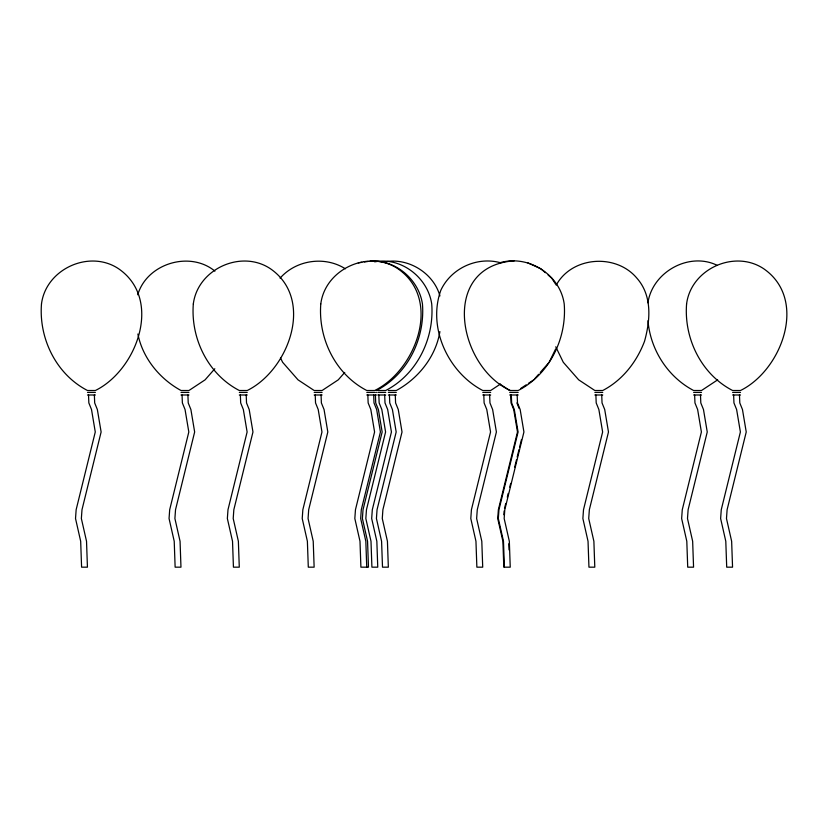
<?xml version="1.0" encoding="UTF-8"?>
<svg xmlns="http://www.w3.org/2000/svg" width="828" height="828" viewBox="0 0 828 828"><rect width="100%" height="100%" fill="white"/><g stroke="black" fill="none" stroke-linecap="round" stroke-linejoin="round"><path stroke-width="1.24" d="M503.848 514.757L504.117 510.979M439.896 331.593C435.828 356.64 418.368 378.489 396.312 390.505L388.394 390.505M504.511 508.475L505.753 503.455M507.295 497.183L508.216 493.426M509.758 487.154L510.69 483.397M514.695 467.095L516.548 459.571M517.158 457.066L519.011 449.542M519.632 447.027L521.485 439.513M137.748 294.789C146.835 263.521 189.85 250.439 214.918 271.139M647.941 302.81C652.371 272.019 689.041 251.515 717.183 265.333M555.619 349.012L549.171 362.281L540.249 372.445M556.188 285.194C571.858 256.307 616.053 253.202 636.877 278.167C652.412 295.658 650.342 320.301 644.536 341.271C636.711 361.939 622.552 380.166 602.753 390.505L594.846 390.505L578.689 379.845L563.288 362.281L555.764 346.797M214.814 368.75L205.085 379.845L188.939 390.505L181.022 390.505C159.659 378.882 142.644 358.058 137.883 334.015M344.738 372.445L338.248 379.845L322.102 390.505L314.185 390.505L298.028 379.845L282.627 362.281L280.485 357.862M534.577 378.913L538.635 374.297M280.071 278.167C296.155 259.857 324.783 255.738 345.369 268.8M500.371 384.109L490.673 390.505L482.765 390.505C448.165 372.424 427.3 327.65 440.858 290.204C451.156 268.117 477.477 256.111 500.899 262.859M520.843 388.373L526.225 384.813M528.378 383.395L533.77 379.845M717.679 379.845L701.523 390.505L693.616 390.505C667.73 376.875 650.415 349.758 647.972 320.715M358.296 262.859L361.846 262.352M364.206 262.01L367.756 261.503M370.116 261.162C395.246 259.33 418.709 279.222 422.446 303.959C425.178 338.548 407.707 374.349 376.44 390.505L375.798 390.505M374.67 261.845C401.156 256.721 427.89 277.659 431.719 303.959C434.462 338.548 416.981 374.349 385.713 390.505L377.806 390.505M384.078 262.01C407.593 257.011 433.541 272.785 439.927 295.938M499.481 262.859C527.985 254.237 560.111 274.316 564.21 303.959C566.952 338.548 549.481 374.349 518.204 390.505L509.706 390.505L500.008 384.109M514.25 260.83C439.44 265.995 457.78 366.473 510.296 390.505M87.489 392.42L95.396 392.42M181.022 392.42L188.939 392.42M239.333 392.42L247.241 392.42M314.185 392.42L322.102 392.42M366.794 392.42L374.711 392.42M375.798 392.42L376.44 392.42M377.806 392.42L385.713 392.42M388.394 392.42L396.312 392.42M482.765 392.42L490.673 392.42M509.706 392.42L518.204 392.42M594.846 392.42L602.753 392.42M693.616 392.42L701.523 392.42M732.604 392.42L740.511 392.42M87.489 394.987L95.396 394.987M181.022 394.987L188.939 394.987M239.333 394.987L247.241 394.987M314.185 394.987L322.102 394.987M366.794 394.987L376.44 394.987M377.806 394.987L385.713 394.987M388.394 394.987L396.312 394.987M482.765 394.987L490.673 394.987M509.706 394.987L518.204 394.987M594.846 394.987L602.753 394.987M693.616 394.987L701.523 394.987M732.604 394.987L740.511 394.987M527.84 262.859L540.881 268.8L545.404 272.702M548.115 275.041L551.727 278.167L555.629 284.19M516.9 402.936L519.125 408.432M739.476 394.987L739.797 402.936L742.468 409.529L746.235 431.988L727.108 509.727L726.477 518.525L731.641 541.284L732.552 567.17L726.705 567.17L725.794 541.284L720.629 518.525L721.26 509.727L740.387 431.988L736.62 409.529L733.95 402.936L733.629 394.987M700.488 394.987L700.809 402.936L703.479 409.529L707.247 431.988L688.12 509.727L687.488 518.525L692.653 541.284L693.564 567.17L687.716 567.17L686.805 541.284L681.641 518.525L682.272 509.727L701.399 431.988L697.631 409.529L694.961 402.936L694.64 394.987M601.728 394.987L602.039 402.936L604.709 409.529L608.476 431.988L589.35 509.727L588.718 518.525L593.883 541.284L594.794 567.17L588.946 567.17L588.035 541.284L582.881 518.525L583.502 509.727L602.629 431.988L598.872 409.529L596.201 402.936L595.881 394.987M517.169 394.987L517.49 402.936L520.16 409.529L523.927 431.988L504.801 509.727L504.169 518.525L509.334 541.284L510.245 567.17L503.807 567.17L502.896 541.284L497.731 518.525L498.363 509.727L517.49 431.988L513.722 409.529L511.052 402.936L510.731 394.987M511.331 394.987L511.642 402.936L514.312 409.529L518.08 431.988L498.953 509.727L498.321 518.525L503.486 541.284L504.397 567.17M489.638 394.987L489.959 402.936L492.629 409.529L496.396 431.988L477.27 509.727L476.638 518.525L481.803 541.284L482.714 567.17L476.866 567.17L475.955 541.284L470.801 518.525L471.422 509.727L490.549 431.988L486.781 409.529L484.111 402.936L483.8 394.987M395.277 394.987L395.587 402.936L398.268 409.529L402.025 431.988L382.898 509.727L382.277 518.525L387.432 541.284L388.342 567.17L382.505 567.17L381.584 541.284L376.429 518.525L377.05 509.727L396.177 431.988L392.42 409.529L389.75 402.936L389.429 394.987M384.678 394.987L384.999 402.936L387.67 409.529L391.437 431.988L372.31 509.727L371.679 518.525L376.844 541.284L377.754 567.17L371.907 567.17L370.996 541.284L365.831 518.525L366.462 509.727L385.589 431.988L381.822 409.529L379.152 402.936L378.841 394.987M375.405 394.987L375.715 402.936L378.386 409.529L382.153 431.988L363.026 509.727L362.405 518.525L367.56 541.284L368.47 567.17L360.904 567.17L359.994 541.284L354.829 518.525L355.46 509.727L374.587 431.988L370.82 409.529L368.149 402.936L367.829 394.987M373.676 394.987L373.997 402.936L376.668 409.529L380.425 431.988L361.298 509.727L360.677 518.525L365.831 541.284L366.742 567.17M321.067 394.987L321.378 402.936L324.058 409.529L327.816 431.988L308.689 509.727L308.068 518.525L313.222 541.284L314.133 567.17L308.295 567.17L307.385 541.284L302.22 518.525L302.851 509.727L321.968 431.988L318.211 409.529L315.54 402.936L315.22 394.987M246.206 394.987L246.527 402.936L249.197 409.529L252.964 431.988L233.838 509.727L233.206 518.525L238.371 541.284L239.282 567.17L233.434 567.17L232.523 541.284L227.358 518.525L227.99 509.727L247.117 431.988L243.349 409.529L240.679 402.936L240.358 394.987M187.904 394.987L188.225 402.936L190.895 409.529L194.652 431.988L175.526 509.727L174.905 518.525L180.059 541.284L180.97 567.17L175.132 567.17L174.222 541.284L169.057 518.525L169.688 509.727L188.815 431.988L185.048 409.529L182.377 402.936L182.056 394.987M94.371 394.987L94.682 402.936L97.352 409.529L101.12 431.988L81.993 509.727L81.361 518.525L86.526 541.284L87.437 567.17L81.589 567.17L80.678 541.284L75.524 518.525L76.145 509.727L95.272 431.988L91.515 409.529L88.844 402.936L88.524 394.987M508.827 543.748L509.044 549.916M41.483 303.959C38.74 338.548 56.221 374.349 87.489 390.505L95.396 390.505C136.765 370.106 163.116 299.581 118.663 268.8C89.434 249.124 45.861 269.017 41.483 303.959M193.317 303.959C190.585 338.548 208.056 374.349 239.333 390.505L247.241 390.505C288.599 370.106 314.961 299.581 270.508 268.8C241.279 249.124 197.695 269.017 193.317 303.959M320.788 303.959C318.045 338.548 335.526 374.349 366.794 390.505L374.711 390.505C416.07 370.106 442.431 299.581 397.978 268.8C368.739 249.124 325.166 269.017 320.788 303.959M686.588 303.959C683.856 338.548 701.326 374.349 732.604 390.505L740.511 390.505C781.87 370.106 808.231 299.581 763.778 268.8C734.55 249.124 690.966 269.017 686.588 303.959"/></g></svg>
